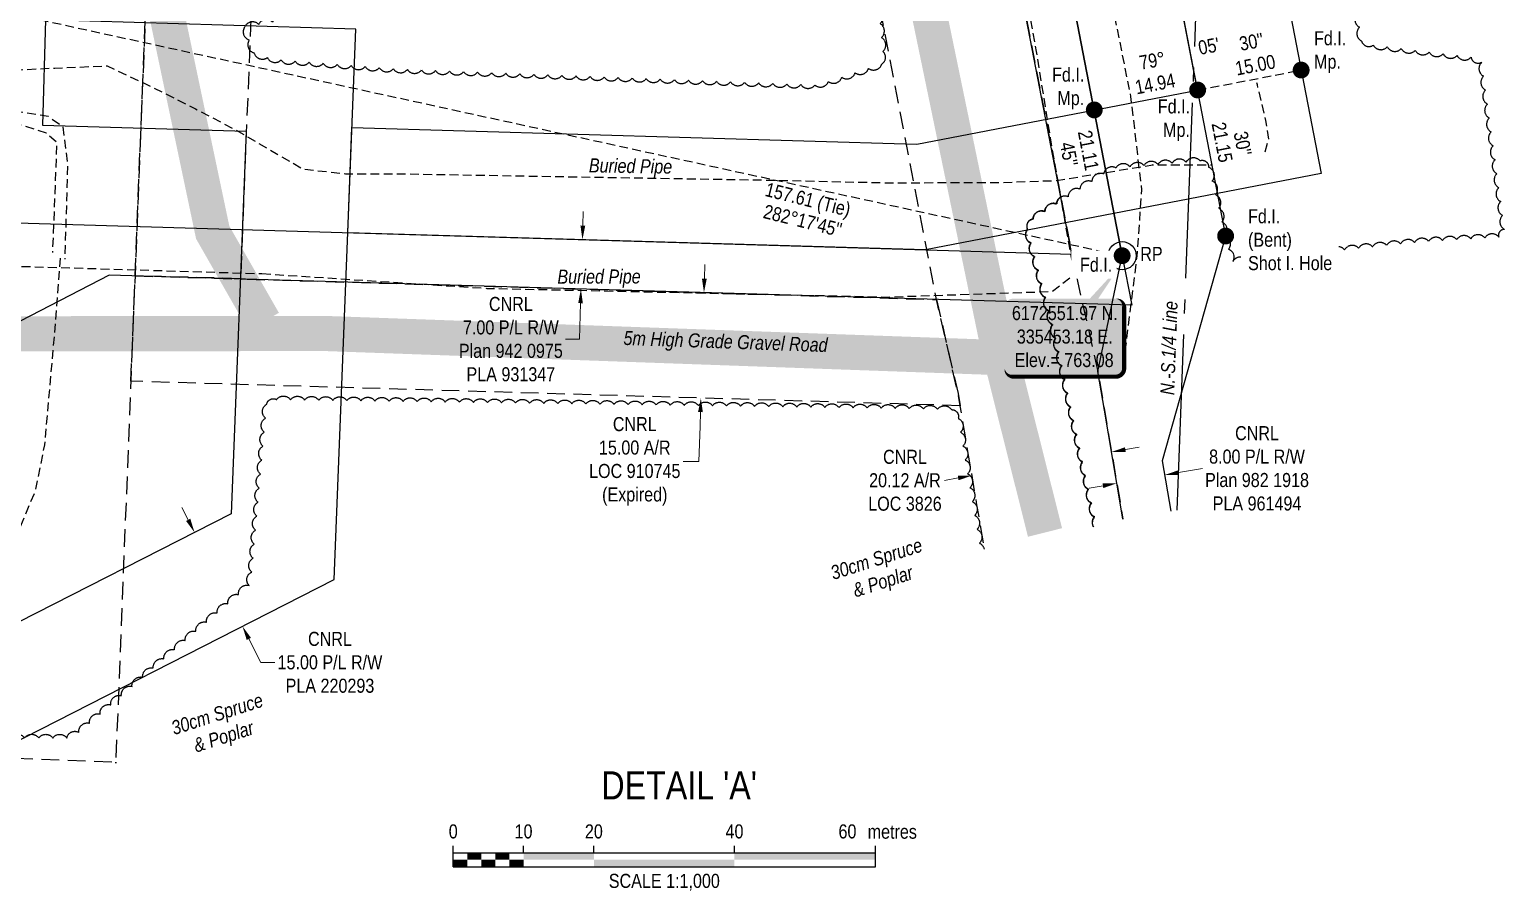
# Model space of a CAD drawing. Extents: x 334534 to 340950, y 6171582 to 6176056.
# Drawn here: x 337449 to 338497, y 6172908 to 6173520 of the extents above; entities that cross this region are included whole.
import ezdxf
from ezdxf.enums import TextEntityAlignment as Align

# ---------------------------------------------------------------- set-up
doc = ezdxf.new("R2010")
doc.units = 0
doc.header["$LTSCALE"] = 5
doc.header["$PDSIZE"] = 0.5
for name, pattern in [('0', [1, 1, 0]), ('foc-ACCESSROAD', [3.75, 2.5, -1.25]), ('foc-QUARTERLINE', [33, 25, -3, 2, -3]), ('foc-TIELINE', [1.875, 1.25, -0.625]), ('UG_PIPE', [1.875, 1.25, -0.625])]:
    doc.linetypes.add(name, pattern=pattern)
doc.layers.get('Defpoints').update_dxf_attribs({"color": 9})
for name, color, linetype in [('35', 37, 'Continuous'), ('AS-PIPE-UG', 44, 'UG_PIPE'), ('AS-PIPE-UG-T', 44, 'Continuous'), ('AS-ROADS', 254, 'Continuous'), ('C-AR', 13, 'foc-ACCESSROAD'), ('C-RW', 13, 'Continuous'), ('C-WS', 13, 'foc-ACCESSROAD'), ('DETAIL-T', 7, 'Continuous'), ('L-BD', 7, 'Continuous'), ('L-MON', 1, 'Continuous'), ('L-SECQ', 8, 'foc-QUARTERLINE'), ('L-TIE', 7, 'foc-TIELINE'), ('T-BUSH', 110, '0'), ('T-BUSH-T', 110, 'Continuous')]:
    doc.layers.add(name, color=color, linetype=linetype)
for name, color, linetype, lineweight in [('C-AR-T', 13, 'Continuous', 9), ('C-RW-T', 13, 'Continuous', 9), ('T-TEXT', 48, 'Continuous', 18)]:
    doc.layers.add(name, color=color, linetype=linetype, lineweight=lineweight)
doc.styles.add('80', font='ARIALN.TTF', dxfattribs={"height": 10})
doc.styles.add('80CG', font='ARIALN.TTF', dxfattribs={"height": 10})
doc.styles.add('80L', font='ARIALN.TTF', dxfattribs={"height": 10})
doc.styles.add('80LS', font='ARIALNI.TTF', dxfattribs={"height": 10})
doc.dimstyles.new('Compass 5 000', dxfattribs={"dimscale": 5, "dimtxt": 9, "dimasz": 2, "dimexe": 0.2, "dimexo": 0.0625, "dimgap": 0.5, "dimtad": 0, "dimtih": 1, "dimtoh": 1, "dimzin": 0, "dimdsep": 46, "dimtxsty": '80CG', "dimcen": 0.1, "dimse1": 1, "dimse2": 1, "dimclrd": 256, "dimclrt": 256, "dimaunit": 1, "dimadec": 4, "dimazin": 0, "dimtfac": 0.06, "dimtofl": 0, "dimtmove": 0, "dimatfit": 1, "dimfxl": 0.2, "dimtolj": 1, "dimtzin": 0, "dimlwd": -1, "dimarcsym": 0})

# ---------------------------------------------------------------- blocks, each defined once
blk = doc.blocks.new('*U30')
at = {"color": 0}
for p, q in [((-150, 0), (-150, 15)), ((-100, 10), (-100, 15)), ((-50, 10), (-50, 15)), ((50, 10), (50, 15)), ((150.2, 0), (150.2, 15)), ((-150, 10), (150.2, 10)), ((-150, 0), (150.2, 0))]:
    blk.add_line(p, q, dxfattribs=at)
for points in [[(-150, 5), (-140, 5), (-150, 0), (-140, 0)], [(-140, 10), (-130, 10), (-140, 5), (-130, 5)], [(-130, 5), (-120, 5), (-130, 0), (-120, 0)], [(-120, 10), (-110, 10), (-120, 5), (-110, 5)], [(-110, 5), (-100, 5), (-110, 0), (-100, 0)], [(-100, 10), (-50, 10), (-100, 5), (-50, 5)], [(-50, 5), (50, 5), (-50, 0), (50, 0)], [(50, 10), (150.2, 10), (50, 5), (150.2, 5)]]:
    blk.add_solid(points, dxfattribs=at)
at = {"color": 0, "style": '80'}
blk.add_text('metres', height=10, dxfattribs=at).set_placement((162.2, 20), align=Align.CENTER)
at = {"color": 0, "char_height": 10, "style": '80'}
for s, insert, attachment_point in [('0', (-150, 30.2), 2), ('10', (-100, 30.2), 2), ('20', (-50, 30.2), 2), ('40', (50, 30.2), 2), ('60', (136.7, 30.2), 3), ('SCALE 1:1,000', (0.1, -5), 2)]:
    blk.add_mtext(s, dxfattribs=dict(at, insert=insert, attachment_point=attachment_point))
blk = doc.blocks.new('fdia')
at = {"color": 255, "const_width": 1}
blk.add_lwpolyline([(-0.5, 0, 1), (0.5, 0, 1)], format="xyb", close=True, dxfattribs=at)
blk = doc.blocks.new('Fdiaa')
blk.add_blockref('fdia', (0, 0))
blk = doc.blocks.new('fdib')
at = {"color": 1, "const_width": 1.6}
blk.add_lwpolyline([(-0.4, 0, 1), (0.4, 0, 1)], format="xyb", close=True, dxfattribs=at)
at = {"color": 1}
blk.add_circle((0, 0), 0.8, dxfattribs=at)
blk = doc.blocks.new('Fdibb')
blk.add_blockref('fdib', (0, 0))
blk = doc.blocks.new('fdicc')
for name in ['Fdibb', 'Fdiaa']:
    blk.add_blockref(name, (0, 0))
blk = doc.blocks.new('FDI')
blk.add_blockref('fdicc', (0, 0))
blk = doc.blocks.new('*D123')
at = {"layer": 'C-AR-T', "transparency": 16777216}
for p, q in [((337928.5, 6173343), (337928.8, 6173353)), ((337925.7, 6173248), (337925.4, 6173238)), ((337924.6, 6173213), (337925.4, 6173238)), ((337913.3, 6173213), (337924.6, 6173213))]:
    blk.add_line(p, q, dxfattribs=at)
for points in [[(337926.8, 6173343), (337930.2, 6173342.9), (337928.2, 6173333)], [(337924, 6173248.1), (337927.4, 6173248), (337926, 6173258)]]:
    blk.add_solid(points, dxfattribs=at)
at = {"layer": 'Defpoints', "color": 0, "transparency": 16777216}
for p in [(337776.2, 6173337.5), (337928.2, 6173333), (337774, 6173262.5)]:
    blk.add_point(p, dxfattribs=at)
at = {"layer": 'C-AR-T', "transparency": 16777216, "insert": (337879, 6173213), "char_height": 10, "attachment_point": 5, "style": '80CG'}
blk.add_mtext('\\A1;CNRL\\P15.00 A/R\\PLOC 910745\\P(Expired)', dxfattribs=at)
blk = doc.blocks.new('*D124')
at = {"layer": 'C-AR-T', "transparency": 16777216}
for p, q in [((338227.8, 6173221.4), (338237.6, 6173223.1)), ((338108.9, 6173201.2), (338099.1, 6173199.5))]:
    blk.add_line(p, q, dxfattribs=at)
for points in [[(338227.5, 6173223), (338228.1, 6173219.7), (338217.9, 6173219.7)], [(338108.7, 6173202.9), (338109.2, 6173199.6), (338118.8, 6173202.9)]]:
    blk.add_solid(points, dxfattribs=at)
at = {"layer": 'Defpoints', "color": 0, "transparency": 16777216}
for p in [(338219, 6173213.1), (338118.8, 6173202.9), (338119.9, 6173196.3)]:
    blk.add_point(p, dxfattribs=at)
at = {"layer": 'C-AR-T', "transparency": 16777216, "insert": (338071.1, 6173199.5), "char_height": 10, "attachment_point": 5, "style": '80CG'}
blk.add_mtext('\\A1;CNRL\\P20.12 A/R\\PLOC 3826', dxfattribs=at)
blk = doc.blocks.new('*D126')
at = {"layer": 'C-RW-T', "transparency": 16777216}
for p, q in [((337842.1, 6173380.7), (337842.4, 6173390.7)), ((337840.4, 6173325.6), (337839.7, 6173299.9)), ((337839.7, 6173299.9), (337829.7, 6173299.9))]:
    blk.add_line(p, q, dxfattribs=at)
for points in [[(337840.4, 6173380.8), (337843.8, 6173380.7), (337841.8, 6173370.7)], [(337838.8, 6173325.6), (337842.1, 6173325.5), (337840.7, 6173335.6)]]:
    blk.add_solid(points, dxfattribs=at)
at = {"layer": 'Defpoints', "color": 0, "transparency": 16777216}
for p in [(337753.4, 6173373.3), (337841.8, 6173370.7), (337752.3, 6173338.2)]:
    blk.add_point(p, dxfattribs=at)
at = {"layer": 'C-RW-T', "transparency": 16777216, "insert": (337790.9, 6173299.9), "char_height": 10, "attachment_point": 5, "style": '80CG'}
blk.add_mtext('\\A1;CNRL\\P7.00 P/L R/W\\PPlan 942 0975\\PPLA 931347', dxfattribs=at)
blk = doc.blocks.new('*D127')
at = {"layer": 'C-RW-T', "transparency": 16777216}
for p, q in [((337561.5, 6173171.4), (337557, 6173180.3)), ((337604.6, 6173086.8), (337613.2, 6173070)), ((337613.2, 6173070), (337623.2, 6173070))]:
    blk.add_line(p, q, dxfattribs=at)
for points in [[(337563, 6173172.2), (337560, 6173170.6), (337566, 6173162.5)], [(337606.1, 6173087.5), (337603.1, 6173086), (337600.1, 6173095.7)]]:
    blk.add_solid(points, dxfattribs=at)
at = {"layer": 'Defpoints', "color": 0, "transparency": 16777216}
for p in [(337566, 6173162.5), (337451.9, 6173104.3), (337485.9, 6173037.5)]:
    blk.add_point(p, dxfattribs=at)
at = {"layer": 'C-RW-T', "transparency": 16777216, "insert": (337662.3, 6173070), "char_height": 10, "attachment_point": 5, "style": '80CG'}
blk.add_mtext('\\A1;CNRL\\P15.00 P/L R/W^JPLA 220293', dxfattribs=at)
blk = doc.blocks.new('*D130')
at = {"layer": 'C-RW-T', "transparency": 16777216}
for p, q in [((338265.6, 6173205), (338282.6, 6173208)), ((338211.9, 6173195.7), (338202, 6173194))]:
    blk.add_line(p, q, dxfattribs=at)
for points in [[(338265.3, 6173206.6), (338265.8, 6173203.4), (338255.7, 6173203.3)], [(338211.6, 6173197.3), (338212.1, 6173194), (338221.7, 6173197.4)]]:
    blk.add_solid(points, dxfattribs=at)
at = {"layer": 'Defpoints', "color": 0, "transparency": 16777216}
for p in [(338255.7, 6173203.3), (338256, 6173201.8), (338222, 6173195.9)]:
    blk.add_point(p, dxfattribs=at)
at = {"layer": 'C-RW-T', "transparency": 16777216, "insert": (338321.4, 6173208), "char_height": 10, "attachment_point": 5, "style": '80CG'}
blk.add_mtext('\\A1;CNRL\\P8.00 P/L R/W\\PPlan 982 1918\\PPLA 961494', dxfattribs=at)
blk = doc.blocks.new('*U158')
at = {"layer": '35', "color": 3}
blk.add_circle((0, 0), 10, dxfattribs=at)
at = {"layer": '35', "color": 3, "style": '80'}
blk.add_attdef('RP_001', (12.9, -3.7), '', height=10, dxfattribs=at)
blk = doc.blocks.new('*U160')
h = blk.add_hatch(color=254)
edge = h.paths.add_edge_path()
edge.add_line((-36.5, -28.5), (36.5, -28.5))
edge.add_arc((36.5, -22.5), 6, 270, 360)
edge.add_line((42.5, -22.5), (42.5, 21))
edge.add_arc((36.5, 21), 6, 0, 90)
edge.add_line((36.5, 27), (-36.5, 27))
edge.add_arc((-36.5, 21), 6, 90, 180)
edge.add_line((-42.5, 21), (-42.5, -22.5))
edge.add_arc((-36.5, -22.5), 6, 180, 270)
at = {"color": 1, "flags": 128}
blk.add_lwpolyline([(40, 50.9, 0, 10, 0), (0, 0, 5, 5, 0)], format="xyseb", dxfattribs=at)
blk.add_lwpolyline([(-36.5, -28.5, 3, 3, 0), (36.5, -28.5, 3, 3, 0.414214), (42.5, -22.5, 3, 3, 0), (42.5, 21, 3, 0, 0.414214), (36.5, 27, 0, 0, 0), (-36.5, 27, 0, 0, 0.414214), (-42.5, 21, 0, 0, 0), (-42.5, -22.5, 0, 3, 0.414214)], format="xyseb", close=True, dxfattribs=at)
at = {"color": 1, "style": '80'}
blk.add_attdef('ENTER_TEXT_001', (-36, -5), '', height=10, dxfattribs=at)

msp = doc.modelspace()

# ---------------------------------------------------------------- linework, layer by layer
at = {"layer": 'AS-PIPE-UG', "flags": 128}
for points in [[(337613.969, 6173346.544), (337773.744, 6173336.084), (338057.959, 6173329.924), (338175.489, 6173333.889), (338191.624, 6173345.874), (338174.574, 6173442.969), (338164.604, 6173504.509), (338129.259, 6173703.679), (338051.501, 6174151.243)], [(338151.514, 6173945.798), (338188.009, 6173720.709), (338219.009, 6173535.009), (338231.514, 6173472.464), (338239.309, 6173406.174), (338235.919, 6173358.864), (338227.889, 6173294.399)], [(337306.518, 6173487.862), (337393.763, 6173489.382), (337466.588, 6173492.792), (337503.793, 6173494.317), (337531.238, 6173481.602), (337566.603, 6173463.802), (337593.278, 6173449.897), (337643.238, 6173420.937), (337673.458, 6173417.597), (337718.558, 6173417.462), (337829.783, 6173415.542), (337968.428, 6173413.207), (338063.008, 6173411.087), (338106.493, 6173411.357), (338136.863, 6173411.307), (338178.798, 6173412.802), (338214.082, 6173418.545)], [(338327.198, 6173433.252), (338329.773, 6173442.267), (338327.638, 6173455.392), (338321.628, 6173480.947), (338321.332, 6173482.374)], [(337306.656, 6173465.682), (337327.238, 6173466.009), (337373.419, 6173465.73), (337412.288, 6173465.905), (337435.837, 6173462.717), (337461.912, 6173458.509), (337472.264, 6173451.394), (337475.744, 6173423.996), (337473.723, 6173356.919)], [(337306.189, 6173453.732), (337329.993, 6173455.798), (337347.358, 6173458.195), (337368.027, 6173455), (337390.384, 6173456.566), (337406.433, 6173456.44), (337423.616, 6173453.114), (337441.675, 6173452.688), (337460.614, 6173446.82), (337468.022, 6173440.103), (337464.992, 6173361.616)], [(338214.082, 6173418.545), (338247.358, 6173423.962), (338247.208, 6173423.917), (338289.309, 6173423.97)], [(337198.867, 6173130.615), (337202.967, 6173130.3), (337243.005, 6173127.367), (337285.128, 6173129.217), (337326.305, 6173130.233), (337361.194, 6173130.746), (337418.723, 6173150.395), (337440.975, 6173163.304), (337453.065, 6173192.475), (337459.533, 6173224.673), (337467.383, 6173312.634), (337470.729, 6173359.318)], [(337427.893, 6173357.688), (337430.483, 6173352.08), (337613.969, 6173346.544)]]:
    msp.add_lwpolyline(points, dxfattribs=at)
at = {"layer": 'AS-ROADS', "const_width": 24.995, "flags": 128}
for points in [[(338170.677, 6173162.428), (338136.884, 6173296.864), (338087.039, 6173537.744), (337977.67, 6174137.014)], [(337615.124, 6173312.479), (337578.939, 6173375.844), (337546.814, 6173528.509), (337538.829, 6173550.599), (337510.464, 6173645.794), (337468.964, 6173735.649), (337429.779, 6173751.889), (337400.639, 6173745.724), (337380.424, 6173724.524), (337386.819, 6173684.804), (337421.409, 6173625.864), (337538.829, 6173550.599)], [(337410.487, 6173303.742), (337659.679, 6173303.944), (338138.554, 6173286.829)]]:
    msp.add_lwpolyline(points, dxfattribs=at)
at = {"layer": 'C-AR', "flags": 128}
for points in [[(338126.911, 6173155.005), (338122.3, 6173182.195), (338110.359, 6173252.574), (338108.904, 6173261.172), (338093.457, 6173328.087), (337938.878, 6174129.538)], [(338118.375, 6173729.987), (338191.149, 6173352.672), (338208.233, 6173276.887), (338212.871, 6173249.532), (338224.809, 6173179.157), (338226.053, 6173171.82)]]:
    msp.add_lwpolyline(points, dxfattribs=at)
at = {"layer": 'C-AR'}
msp.add_lwpolyline([(337618.61, 6173844.734), (337606.787, 6173546.415), (337598.669, 6173342.938), (337523.785, 6173344.965), (337531.803, 6173547.915), (337543.683, 6173847.677), (337618.61, 6173844.734)], dxfattribs=at)
msp.add_lwpolyline([(338110.359, 6173252.574), (337520.824, 6173270.029), (337523.785, 6173344.965), (337603.396, 6173342.602), (338093.457, 6173328.087), (338108.904, 6173261.172), (338110.359, 6173252.574)], close=True, dxfattribs=at)
at = {"layer": 'C-RW', "flags": 128}
for points in [[(338219.184, 6174183.559), (338366.991, 6173417.747), (338085.712, 6173363.458), (337674.998, 6173375.676), (337677.894, 6173450.609), (338079.648, 6173438.657), (338279.183, 6173477.168), (338145.571, 6174169.372)], [(337398.53, 6172992.957), (337665.306, 6173128.918), (337680.689, 6173520.543), (337460.156, 6173527.104), (337457.924, 6173452.089), (337602.79, 6173447.842), (337592.103, 6173175.773), (337264.283, 6173008.701)]]:
    msp.add_lwpolyline(points, dxfattribs=at)
at = {"layer": 'C-RW'}
for points in [[(338072.002, 6174155.194), (338225.509, 6173359.299), (338232.3, 6173324.088), (337505.376, 6173345.507), (337175.427, 6173174.903)], [(338226.053, 6173171.82), (338224.809, 6173179.157), (338212.871, 6173249.532), (338208.233, 6173276.887), (338225.509, 6173359.299), (338072.002, 6174155.194)], [(337140.803, 6173242.84), (337415.399, 6173383.399), (338189.665, 6173360.365), (338037.641, 6174148.571)], [(338226.338, 6173750.81), (338299.069, 6173373.314), (338253.959, 6173213.379), (338260.164, 6173177.606)]]:
    msp.add_lwpolyline(points, dxfattribs=at)
at = {"layer": 'C-WS', "flags": 128}
msp.add_lwpolyline([(336969.277, 6173227.454), (336976.079, 6173399.795), (336980.033, 6173499.995), (336980.56, 6173513.366), (336982.772, 6173569.471), (337531.685, 6173547.805), (337509.996, 6172998.844), (337509.996, 6172998.844), (337266.224, 6173008.51), (337255.808, 6173008.921)], dxfattribs=at)
at = {"layer": 'L-SECQ', "flags": 128}
msp.add_lwpolyline([(338264.657, 6173178.368), (338294.004, 6173956.845)], dxfattribs=at)
at = {"layer": 'L-TIE', "flags": 128}
for points in [[(337455.888, 6173527.231), (338225.509, 6173359.299)], [(338279.183, 6173477.168), (338352.78, 6173491.373)]]:
    msp.add_lwpolyline(points, dxfattribs=at)
at = {"layer": 'T-BUSH', "flags": 128}
for points in [[(338221.258, 6174183.963, 0.52056705), (338223.166, 6174174.149, 0.52056705), (338225.075, 6174164.335, 0.52056705), (338226.983, 6174154.521, 0.52056705), (338228.891, 6174144.706, 0.52056705), (338230.8, 6174134.892, 0.52056705), (338232.708, 6174125.078, 0.52056705), (338234.617, 6174115.263, 0.52056705), (338236.525, 6174105.449, 0.52056705), (338238.434, 6174095.635, 0.52056705), (338240.342, 6174085.82, 0.52056705), (338242.25, 6174076.006, 0.52056705), (338244.159, 6174066.192, 0.52056705), (338246.067, 6174056.377, 0.52056705), (338247.976, 6174046.563, 0.52056705), (338249.884, 6174036.749, 0.52056705), (338251.793, 6174026.935, 0.52056705), (338253.701, 6174017.12, 0.52056705), (338255.609, 6174007.306, 0.52056705), (338257.518, 6173997.492, 0.52056705), (338259.426, 6173987.677, 0.52056705), (338261.335, 6173977.863, 0.52056705), (338263.243, 6173968.049, 0.52056705), (338265.151, 6173958.234, 0.52056705), (338267.06, 6173948.42, 0.52056705), (338268.968, 6173938.606, 0.52056705), (338270.877, 6173928.791, 0.52056705), (338272.785, 6173918.977, 0.52056705), (338274.694, 6173909.163, 0.52056705), (338276.602, 6173899.349, 0.52056705), (338278.51, 6173889.534, 0.52056705), (338280.419, 6173879.72, 0.52056705), (338282.327, 6173869.906, 0.52056705), (338284.236, 6173860.091, 0.52056705), (338286.144, 6173850.277, 0.52056705), (338288.052, 6173840.463, 0.52056705), (338289.961, 6173830.648, 0.52056705), (338291.869, 6173820.834, 0.52056705), (338293.778, 6173811.02, 0.52056705), (338295.686, 6173801.205, 0.52056705), (338297.595, 6173791.391, 0.52056705), (338299.503, 6173781.577, 0.52056705), (338301.411, 6173771.763, 0.52056705), (338303.32, 6173761.948, 0.52056705), (338305.228, 6173752.134, 0.52056705), (338307.137, 6173742.32, 0.52056705), (338309.045, 6173732.505, 0.52056705), (338310.953, 6173722.691, 0.52056705), (338312.862, 6173712.877, 0.52056705), (338314.77, 6173703.062, 0.52056705), (338320.057, 6173696.788, 0.52056705), (338329.95, 6173695.339, 0.52056705), (338339.842, 6173693.89, 0.52056705), (338349.735, 6173692.441, 0.52056705), (338359.628, 6173690.991, 0.52056705), (338369.52, 6173689.542, 0.52056705), (338371.459, 6173680.156, 0.52056705), (338372.888, 6173670.261, 0.52056705), (338374.317, 6173660.365, 0.52056705), (338375.746, 6173650.47, 0.52056705), (338377.175, 6173640.574, 0.52056705), (338378.604, 6173630.679, 0.52056705), (338380.033, 6173620.783, 0.52056705), (338381.462, 6173610.888, 0.52056705), (338382.89, 6173600.992, 0.52056705), (338384.319, 6173591.097, 0.52056705), (338385.748, 6173581.201, 0.52056705), (338387.177, 6173571.306, 0.52056705), (338388.606, 6173561.41, 0.52056705), (338390.035, 6173551.515, 0.52056705), (338391.464, 6173541.619, 0.52056705), (338392.893, 6173531.724, 0.52056705), (338394.322, 6173521.828, 0.52056705), (338395.75, 6173511.933, 0.52056705), (338404.105, 6173509.103, 0.52056705), (338414.027, 6173507.872, 0.52056705), (338423.949, 6173506.641, 0.52056705), (338433.871, 6173505.41, 0.52056705), (338443.793, 6173504.179, 0.52056705), (338453.715, 6173502.948, 0.52056705), (338463.637, 6173501.717, 0.52056705), (338473.56, 6173500.486, 0.52056705), (338481.159, 6173496.905, 0.52056705), (338482.508, 6173486.998, 0.52056705), (338483.857, 6173477.091, 0.52056705), (338485.207, 6173467.185, 0.52056705), (338486.556, 6173457.278, 0.52056705), (338487.905, 6173447.371, 0.52056705), (338489.255, 6173437.465, 0.52056705), (338490.604, 6173427.558, 0.52056705), (338491.953, 6173417.651, 0.52056705), (338493.302, 6173407.745, 0.52056705), (338494.652, 6173397.838, 0.52056705), (338496.001, 6173387.931, 0.52056705), (338497.35, 6173378.025, 0.52056705), (338493.295, 6173372.554, 0.52056705), (338483.315, 6173371.947, 0.52056705), (338473.336, 6173371.34, 0.52056705), (338463.356, 6173370.733, 0.52056705), (338453.376, 6173370.126, 0.52056705), (338443.397, 6173369.519, 0.52056705), (338433.432, 6173368.733, 0.52056705), (338423.488, 6173367.689, 0.52056705), (338413.545, 6173366.646, 0.52056705), (338403.601, 6173365.603, 0.52056705), (338393.658, 6173364.559, 0.52056705), (338383.714, 6173363.516, 0.52056705), (338373.771, 6173362.473, 0.52056705), (338363.827, 6173361.429, 0.52056705), (338353.883, 6173360.386, 0.52056705), (338343.94, 6173359.343, 0.52056705), (338333.996, 6173358.299, 0.52056705), (338324.053, 6173357.256, 0.52056705), (338314.109, 6173356.213, 0.52056705), (338304.166, 6173355.169, 0.52056705), (338301.049, 6173363.751, 0.52056705), (338298.747, 6173373.481, 0.52056705), (338296.445, 6173383.21, 0.52056705), (338294.143, 6173392.939, 0.52056705), (338291.84, 6173402.669, 0.52056705), (338289.538, 6173412.398, 0.52056705), (338287.236, 6173422.128, 0.52056705), (338280.934, 6173426.706, 0.52056705), (338270.97, 6173425.88, 0.52056705), (338261.006, 6173425.053, 0.52056705), (338251.042, 6173424.227, 0.52056705), (338241.078, 6173423.4, 0.52056705), (338231.115, 6173422.574, 0.52056705), (338221.151, 6173421.747, 0.52056705), (338212.366, 6173417.43, 0.52056705), (338203.942, 6173412.044, 0.52056705), (338195.519, 6173406.659, 0.52056705), (338187.095, 6173401.273, 0.52056705), (338178.671, 6173395.888, 0.52056705), (338170.248, 6173390.502, 0.52056705), (338161.824, 6173385.116, 0.52056705), (338158.277, 6173377.83, 0.52056705), (338160.832, 6173368.164, 0.52056705), (338163.387, 6173358.497, 0.52056705), (338165.942, 6173348.831, 0.52056705), (338168.497, 6173339.165, 0.52056705), (338171.052, 6173329.499, 0.52056705), (338173.607, 6173319.833, 0.52056705), (338176.162, 6173310.167, 0.52056705), (338178.397, 6173300.424, 0.52056705), (338180.512, 6173290.652, 0.52056705), (338182.627, 6173280.88, 0.52056705), (338184.742, 6173271.108, 0.52056705), (338186.857, 6173261.336, 0.52056705), (338188.972, 6173251.564, 0.52056705), (338191.087, 6173241.793, 0.52056705), (338193.202, 6173232.021, 0.52056705), (338195.318, 6173222.249, 0.52056705), (338197.433, 6173212.477, 0.52056705), (338199.548, 6173202.705, 0.52056705), (338201.663, 6173192.933, 0.52056705), (338203.778, 6173183.161, 0.52056705), (338205.893, 6173173.39, 0.32016671), (338204.995, 6173166.358, 0.32016671)], [(337369.812, 6173960.055, 0.52056705), (337379.773, 6173959.19, 0.52056705), (337389.733, 6173958.325, 0.52056705), (337399.694, 6173957.46, 0.52056705), (337409.655, 6173956.596, 0.52056705), (337419.615, 6173955.731, 0.52056705), (337429.576, 6173954.866, 0.52056705), (337439.537, 6173954.002, 0.52056705), (337449.497, 6173953.137, 0.52056705), (337459.458, 6173952.272, 0.52056705), (337469.419, 6173951.407, 0.52056705), (337479.379, 6173950.543, 0.52056705), (337489.34, 6173949.678, 0.52056705), (337499.301, 6173948.813, 0.52056705), (337509.261, 6173947.948, 0.52056705), (337512.493, 6173939.257, 0.52056705), (337514.841, 6173929.538, 0.52056705), (337517.189, 6173919.82, 0.52056705), (337519.538, 6173910.101, 0.52056705), (337521.886, 6173900.383, 0.52056705), (337524.235, 6173890.664, 0.52056705), (337526.583, 6173880.946, 0.52056705), (337528.931, 6173871.228, 0.52056705), (337534.691, 6173863.376, 0.52056705), (337541.612, 6173856.161, 0.52056705), (337548.87, 6173849.712, 0.52056705), (337558.866, 6173849.483, 0.52056705), (337568.861, 6173849.255, 0.52056705), (337578.857, 6173849.027, 0.52056705), (337588.852, 6173848.798, 0.52056705), (337598.848, 6173848.57, 0.52056705), (337608.843, 6173848.342, 0.52056705), (337618.839, 6173848.113, 0.52056705), (337628.798, 6173847.254, 0.52056705), (337638.753, 6173846.331, 0.52056705), (337648.709, 6173845.409, 0.52056705), (337658.664, 6173844.487, 0.52056705), (337668.62, 6173843.564, 0.52056705), (337678.575, 6173842.642, 0.52056705), (337688.531, 6173841.72, 0.52056705), (337698.486, 6173840.797, 0.52056705), (337708.472, 6173840.612, 0.52056705), (337718.469, 6173840.725, 0.52056705), (337728.467, 6173840.837, 0.52056705), (337738.464, 6173840.949, 0.52056705), (337748.462, 6173841.061, 0.52056705), (337758.459, 6173841.173, 0.52056705), (337768.457, 6173841.286, 0.52056705), (337778.454, 6173841.398, 0.52056705), (337788.452, 6173841.51, 0.52056705), (337798.449, 6173841.622, 0.52056705), (337799.774, 6173832.071, 0.52056705), (337800.739, 6173822.12, 0.52056705), (337801.704, 6173812.168, 0.52056705), (337802.669, 6173802.217, 0.52056705), (337803.633, 6173792.265, 0.52056705), (337804.598, 6173782.314, 0.52056705), (337805.462, 6173772.356, 0.52056705), (337805.821, 6173762.364, 0.52056705), (337806.18, 6173752.372, 0.52056705), (337806.539, 6173742.381, 0.52056705), (337806.899, 6173732.389, 0.52056705), (337807.258, 6173722.397, 0.52056705), (337807.617, 6173712.406, 0.52056705), (337807.976, 6173702.414, 0.52056705), (337808.335, 6173692.422, 0.52056705), (337808.694, 6173682.431, 0.52056705), (337808.072, 6173672.457, 0.52056705), (337807.338, 6173662.486, 0.52056705), (337806.604, 6173652.515, 0.52056705), (337805.87, 6173642.544, 0.52056705), (337805.136, 6173632.573, 0.52056705), (337804.402, 6173622.602, 0.52056705), (337803.669, 6173612.63, 0.52056705), (337802.935, 6173602.659, 0.52056705), (337802.201, 6173592.688, 0.52056705), (337801.467, 6173582.717, 0.52056705), (337800.733, 6173572.746, 0.52056705), (337796.643, 6173565.027, 0.52056705), (337787.693, 6173560.57, 0.52056705), (337778.121, 6173557.844, 0.52056705), (337768.382, 6173555.583, 0.52056705), (337758.643, 6173553.323, 0.52056705), (337748.904, 6173551.062, 0.52056705), (337739.164, 6173548.802, 0.52056705), (337729.425, 6173546.541, 0.52056705), (337719.686, 6173544.281, 0.52056705), (337709.947, 6173542.02, 0.52056705), (337700.207, 6173539.76, 0.52056705), (337690.468, 6173537.499, 0.52056705), (337680.657, 6173535.595, 0.52056705), (337670.801, 6173533.915, 0.52056705), (337660.945, 6173532.235, 0.52056705), (337651.089, 6173530.555, 0.52056705), (337641.233, 6173528.875, 0.52056705), (337631.377, 6173527.195, 0.52056705), (337621.521, 6173525.515, 0.52056705), (337611.665, 6173523.835, 0.52056705), (337601.809, 6173522.155, 0.52056705), (337604.911, 6173512.732, 0.52056705), (337608.41, 6173503.561, 0.52056705), (337617.841, 6173500.241, 0.52056705), (337627.617, 6173498.553, 0.52056705), (337637.584, 6173497.771, 0.52056705), (337647.552, 6173496.989, 0.52056705), (337657.519, 6173496.207, 0.52056705), (337667.487, 6173495.425, 0.52056705), (337677.454, 6173494.643, 0.52056705), (337687.422, 6173493.861, 0.52056705), (337697.389, 6173493.078, 0.52056705), (337707.357, 6173492.296, 0.52056705), (337717.34, 6173491.789, 0.52056705), (337727.331, 6173491.408, 0.52056705), (337737.322, 6173491.027, 0.52056705), (337747.313, 6173490.645, 0.52056705), (337757.304, 6173490.264, 0.52056705), (337767.295, 6173489.882, 0.52056705), (337777.285, 6173489.501, 0.52056705), (337787.276, 6173489.119, 0.52056705), (337797.267, 6173488.738, 0.52056705), (337807.258, 6173488.356, 0.52056705), (337817.249, 6173487.975, 0.52056705), (337827.24, 6173487.593, 0.52056705), (337837.231, 6173487.212, 0.52056705), (337847.221, 6173486.831, 0.52056705), (337857.212, 6173486.449, 0.52056705), (337867.203, 6173486.068, 0.52056705), (337877.194, 6173485.686, 0.52056705), (337887.185, 6173485.305, 0.52056705), (337897.176, 6173484.923, 0.52056705), (337907.167, 6173484.542, 0.52056705), (337917.157, 6173484.16, 0.52056705), (337927.148, 6173483.779, 0.52056705), (337937.139, 6173483.398, 0.52056705), (337947.13, 6173483.016, 0.52056705), (337957.121, 6173482.635, 0.52056705), (337967.112, 6173482.253, 0.52056705), (337977.103, 6173481.872, 0.52056705), (337987.093, 6173481.49, 0.52056705), (337997.084, 6173481.109, 0.52056705), (338007.075, 6173480.727, 0.52056705), (338016.67, 6173483.146, 0.52056705), (338026.163, 6173486.284, 0.52056705), (338035.656, 6173489.422, 0.52056705), (338045.149, 6173492.56, 0.52056705), (338054.642, 6173495.698, 0.52056705), (338055.354, 6173504.537, 0.52056705), (338054.357, 6173514.485, 0.52056705), (338053.36, 6173524.433, 0.52056705), (338052.363, 6173534.382, 0.52056705), (338051.365, 6173544.33, 0.52056705), (338050.368, 6173554.278, 0.52056705), (338049.371, 6173564.227, 0.52056705), (338048.374, 6173574.175, 0.52056705), (338046.737, 6173584.015, 0.52056705), (338044.412, 6173593.739, 0.52056705), (338042.088, 6173603.464, 0.52056705), (338039.764, 6173613.188, 0.52056705), (338037.83, 6173621.279, 0.52056705)], [(338181.933, 6173401.061, 0.24925986), (338179.034, 6173396.119, 0.52056705), (338170.61, 6173390.734, 0.52056705), (338162.187, 6173385.348, 0.52056705), (338158.167, 6173378.246, 0.52056705), (338160.722, 6173368.58, 0.52056705), (338163.277, 6173358.914, 0.52056705), (338165.832, 6173349.248, 0.52056705), (338168.387, 6173339.581, 0.52056705), (338170.942, 6173329.915, 0.52056705), (338173.497, 6173320.249, 0.52056705), (338176.052, 6173310.583, 0.52056705), (338178.306, 6173300.844, 0.52056705), (338180.421, 6173291.073, 0.52056705), (338182.536, 6173281.301, 0.52056705), (338184.651, 6173271.529, 0.52056705), (338186.766, 6173261.757, 0.52056705), (338188.881, 6173251.985, 0.52056705), (338190.996, 6173242.213, 0.52056705), (338193.111, 6173232.441, 0.52056705), (338195.226, 6173222.67, 0.52056705), (338197.342, 6173212.898, 0.52056705), (338199.457, 6173203.126, 0.52056705), (338201.572, 6173193.354, 0.52056705), (338203.687, 6173183.582, 0.52056705), (338205.802, 6173173.81, 0.34084033), (338205.133, 6173166.386, 0.34084033)], [(337257.564, 6173005.847, -0.52056705), (337266.716, 6173009.872, -0.52056705), (337275.868, 6173013.897, -0.52056705), (337285.267, 6173016.737, -0.52056705), (337295.265, 6173016.708, -0.52056705), (337305.264, 6173016.679, -0.52056705), (337315.262, 6173016.65, -0.52056705), (337325.26, 6173016.621, -0.52056705), (337335.258, 6173016.592, -0.52056705), (337345.256, 6173016.562, -0.52056705), (337355.254, 6173016.533, -0.52056705), (337365.252, 6173016.504, -0.52056705), (337375.25, 6173016.475, -0.52056705), (337385.248, 6173016.446, -0.52056705), (337395.246, 6173016.417, -0.52056705), (337405.244, 6173016.388, -0.52056705), (337415.243, 6173016.359, -0.52056705), (337425.241, 6173016.33, -0.52056705), (337435.239, 6173016.301, -0.52056705), (337445.237, 6173016.272, -0.52056705), (337455.235, 6173016.243, -0.52056705), (337465.233, 6173016.214, -0.52056705), (337475.231, 6173016.185, -0.52056705), (337483.724, 6173020.219, -0.52056705), (337491.291, 6173026.754, -0.52056705), (337498.858, 6173033.289, -0.52056705), (337506.424, 6173039.825, -0.52056705), (337513.991, 6173046.36, -0.52056705), (337521.558, 6173052.895, -0.52056705), (337529.124, 6173059.43, -0.52056705), (337536.691, 6173065.965, -0.52056705), (337544.258, 6173072.5, -0.52056705), (337551.825, 6173079.035, -0.52056705), (337559.391, 6173085.57, -0.52056705), (337566.958, 6173092.105, -0.52056705), (337574.525, 6173098.64, -0.52056705), (337582.092, 6173105.175, -0.52056705), (337589.658, 6173111.71, -0.52056705), (337597.225, 6173118.246, -0.52056705), (337604.792, 6173124.781, -0.52056705), (337606.719, 6173134.205, -0.52056705), (337607.604, 6173144.164, -0.52056705), (337608.489, 6173154.123, -0.52056705), (337609.373, 6173164.082, -0.52056705), (337610.258, 6173174.041, -0.52056705), (337611.143, 6173184, -0.52056705), (337612.027, 6173193.959, -0.52056705), (337612.912, 6173203.918, -0.52056705), (337613.797, 6173213.876, -0.52056705), (337614.681, 6173223.835, -0.52056705), (337615.566, 6173233.794, -0.52056705), (337616.451, 6173243.753, -0.52056705), (337617.335, 6173253.712, -0.52056705), (337624.308, 6173256.924, -0.52056705), (337634.305, 6173256.783, -0.52056705), (337644.302, 6173256.642, -0.52056705), (337654.299, 6173256.5, -0.52056705), (337664.296, 6173256.359, -0.52056705), (337674.293, 6173256.218, -0.52056705), (337684.29, 6173256.077, -0.52056705), (337694.288, 6173255.936, -0.52056705), (337704.285, 6173255.795, -0.52056705), (337714.282, 6173255.654, -0.52056705), (337724.279, 6173255.513, -0.52056705), (337734.276, 6173255.371, -0.52056705), (337744.273, 6173255.23, -0.52056705), (337754.27, 6173255.089, -0.52056705), (337764.267, 6173254.948, -0.52056705), (337774.265, 6173254.807, -0.52056705), (337784.262, 6173254.666, -0.52056705), (337794.259, 6173254.525, -0.52056705), (337804.256, 6173254.384, -0.52056705), (337814.253, 6173254.242, -0.52056705), (337824.25, 6173254.101, -0.52056705), (337834.247, 6173253.96, -0.52056705), (337844.245, 6173253.819, -0.52056705), (337854.242, 6173253.678, -0.52056705), (337864.239, 6173253.537, -0.52056705), (337874.236, 6173253.396, -0.52056705), (337884.233, 6173253.255, -0.52056705), (337894.23, 6173253.113, -0.52056705), (337904.227, 6173252.972, -0.52056705), (337914.225, 6173252.831, -0.52056705), (337924.222, 6173252.69, -0.52056705), (337934.219, 6173252.549, -0.52056705), (337944.216, 6173252.408, -0.52056705), (337954.213, 6173252.267, -0.52056705), (337964.21, 6173252.125, -0.52056705), (337974.207, 6173251.984, -0.52056705), (337984.205, 6173251.843, -0.52056705), (337994.202, 6173251.702, -0.52056705), (338004.199, 6173251.561, -0.52056705), (338014.196, 6173251.42, -0.52056705), (338024.193, 6173251.279, -0.52056705), (338034.19, 6173251.138, -0.52056705), (338044.187, 6173250.996, -0.52056705), (338054.184, 6173250.855, -0.52056705), (338064.182, 6173250.714, -0.52056705), (338074.179, 6173250.573, -0.52056705), (338084.174, 6173250.316, -0.52056705), (338094.168, 6173250.054, -0.52056705), (338104.163, 6173249.792, -0.52056705), (338108.966, 6173243.544, -0.52056705), (338110.638, 6173233.687, -0.52056705), (338112.31, 6173223.83, -0.52056705), (338113.982, 6173213.972, -0.52056705), (338115.654, 6173204.115, -0.52056705), (338117.326, 6173194.258, -0.52056705), (338118.998, 6173184.4, -0.52056705), (338120.67, 6173174.543, -0.52056705), (338122.342, 6173164.686, -0.52056705), (338124.014, 6173154.828, -0.2359435), (338127.378, 6173150.533, -0.2359435)]]:
    msp.add_lwpolyline(points, format="xyb", dxfattribs=at)

# ---------------------------------------------------------------- block references
at = {"layer": 'Defpoints', "xscale": 0.99981338, "yscale": 0.99981338, "zscale": 0.99981338}
msp.add_blockref('*U158', (338225.509, 6173359.299), dxfattribs=at).add_auto_attribs({'RP_001': 'RP'})
at = {"layer": 'DETAIL-T'}
ref = msp.add_blockref('*U160', (338184.456, 6173301.733), dxfattribs=at)
ref.add_attrib('ENTER_TEXT_001', '6172551.97 N.', (338147.161, 6173313.506), dxfattribs={"layer": '0', "color": 1, "height": 10, "style": '80'})
ref.add_attrib('ENTER_TEXT_002', '335453.18 E.', (338150.637, 6173296.798), dxfattribs={"layer": '0', "color": 1, "height": 10, "style": '80'})
ref.add_attrib('ENTER_TEXT_003', 'Elev.= 763.08', (338149.068, 6173280.09), dxfattribs={"layer": '0', "color": 1, "height": 10, "style": '80'})
at = {"layer": 'DETAIL-T', "xscale": 0.9998043100000072, "yscale": 0.9998043100000072, "zscale": 0.9998043100000072}
msp.add_blockref('*U30', (337899.911, 6172924.584), dxfattribs=at)
at = {"layer": 'L-MON', "xscale": 4.9990669, "yscale": 4.9990669, "zscale": 4.9990669}
for p in [(338352.78, 6173491.373), (338279.183, 6173477.168), (338205.686, 6173463.005)]:
    msp.add_blockref('FDI', p, dxfattribs=at)

# ---------------------------------------------------------------- texts
at = {"color": 0, "style": '80L'}
for s, p in [('21.15', (338296.67, 6173440.009)), ("30''", (338311.221, 6173439.152))]:
    msp.add_text(s, height=9.998, rotation=280.9241, dxfattribs=at).set_placement(p, align=Align.MIDDLE)
at = {"layer": 'AS-PIPE-UG-T', "char_height": 9.99804, "attachment_point": 1}
for s, width, insert, rotation, style in [('Buried Pipe', 59.03588, (337846.491, 6173428.616), 359.03514, '80LS'), ('{\\fArial Narrow|b0|i1|c0|p34;Buried Pipe}', 75.20914, (337823.99, 6173349.383), 0.177295, '80L')]:
    msp.add_mtext_dynamic_manual_height_columns(s, width=width, gutter_width=50, heights=[0], dxfattribs=dict(at, insert=insert, rotation=rotation, style=style))
at = {"layer": 'DETAIL-T', "color": 3, "insert": (337910.569, 6172982.521), "char_height": 19.9961, "width": 223.81422, "attachment_point": 5, "style": '80CG'}
msp.add_mtext("DETAIL 'A'", dxfattribs=at)
at = {"layer": 'L-BD', "style": '80L'}
for s, p in [("05'", (338280.727, 6173502.1)), ("30''", (338309.946, 6173504.969)), ('15.00', (338307.029, 6173487.409)), ('14.94', (338235.784, 6173474.019))]:
    msp.add_text(s, height=9.998, rotation=10.786982, dxfattribs=at).set_placement(p)
for s, height, rotation, p in [('79°', 9.9981, 10.2165, (338246.868, 6173498.106)), ('21.11', 9.9981, 280.8214, (338201.626, 6173434.263)), ("45''", 9.9981, 280.8214, (338187.632, 6173431.588)), ('157.61 (Tie)', 9.99813, 346.0055, (338001.85, 6173398.087)), ("282°17'45''", 9.99813, 346.0055, (337998.405, 6173384.263))]:
    msp.add_text(s, height=height, rotation=rotation, dxfattribs=at).set_placement(p, align=Align.MIDDLE)
at = {"layer": 'L-MON', "attachment_point": 1, "style": '80L'}
for s, insert, char_height in [('Fd.I.\\PMp.', (338361.924, 6173519.023), 9.998), ('\\pi-2.761;Fd.I.\\P\\pi0.95587;Mp.', (338178.482, 6173493.119), 9.99804), ('\\pi-2.761;Fd.I.\\P\\pi0.95587;Mp.', (338253.632, 6173470.508), 9.99804)]:
    msp.add_mtext_dynamic_manual_height_columns(s, width=18.21716, gutter_width=50, heights=[0], dxfattribs=dict(at, insert=insert, char_height=char_height))
at = {"layer": 'L-SECQ', "insert": (338252.501, 6173260.451), "char_height": 9.99804, "attachment_point": 1, "rotation": 87.841145, "style": '80LS'}
msp.add_mtext_dynamic_manual_height_columns('N.-S.1/4 Line', width=66.67572, gutter_width=50, heights=[0], dxfattribs=at)
at = {"layer": 'T-BUSH-T', "char_height": 9.9981, "attachment_point": 1, "rotation": 17.838206, "style": '80L'}
for insert in [(338016.471, 6173137.875), (337547.776, 6173027.533)]:
    msp.add_mtext_dynamic_manual_height_columns('\\pi0.68289;{\\fArial Narrow|b0|i1|c0|p34;30cm Spruce \\P\\pi11.95633;& Poplar}', width=67.93567, gutter_width=45, heights=[0], dxfattribs=dict(at, insert=insert))
at = {"layer": 'T-TEXT', "insert": (337871.229, 6173305.875), "char_height": 9.99804, "attachment_point": 1, "rotation": 357.953119, "style": '80L'}
msp.add_mtext_dynamic_manual_height_columns('{\\fArial Narrow|b0|i1|c0|p34;5m High Grade Gravel Road}', width=196.6721, gutter_width=50, heights=[0], dxfattribs=at)

# ---------------------------------------------------------------- dimensions: what is measured, and where the dimension line sits
at = {"layer": 'C-AR-T'}
dim = msp.add_linear_dim(base=(337928.201, 6173332.981), p1=(337773.965, 6173262.534), p2=(337776.185, 6173337.484), angle=88.303418, text='CNRL\\P15.00 A/R\\PLOC 910745\\P(Expired)', dimstyle='Compass 5 000', override={"dimtxt": 10, "dimtmove": 1}, dxfattribs=at)
dim.commit()
dim.dimension.update_dxf_attribs({"geometry": '*D123', "text_midpoint": (337878.953, 6173213.041), "dimtype": 161})
dim = msp.add_linear_dim(base=(338118.788, 6173202.891), p1=(338219.046, 6173213.131), p2=(338119.905, 6173196.31), angle=189.629334, text='CNRL\\P20.12 A/R\\PLOC 3826', dimstyle='Compass 5 000', dxfattribs=at)
dim.commit()
dim.dimension.update_dxf_attribs({"geometry": '*D124', "text_midpoint": (338071.14, 6173199.546), "dimtype": 161})
at = {"layer": 'C-RW-T'}
for base, p1, p2, angle, text, picture, middle in [((337841.792, 6173370.714), (337752.334, 6173338.19), (337753.379, 6173373.345), 88.295993, 'CNRL\\P7.00 P/L R/W\\PPlan 942 0975\\PPLA 931347', '*D126', (337790.915, 6173299.852)), ((338255.708, 6173203.294), (338221.973, 6173195.874), (338255.972, 6173201.772), 9.841024, 'CNRL\\P8.00 P/L R/W\\PPlan 982 1918\\PPLA 961494', '*D130', (338321.37, 6173207.962)), ((337566.038, 6173162.489), (337485.907, 6173037.488), (337451.858, 6173104.298), 117.005449, 'CNRL\\P15.00 P/L R/W^JPLA 220293', '*D127', (337662.251, 6173070.018))]:
    dim = msp.add_linear_dim(base=base, p1=p1, p2=p2, angle=angle, text=text, dimstyle='Compass 5 000', dxfattribs=at)
    dim.commit()
    dim.dimension.update_dxf_attribs({"geometry": picture, "text_midpoint": middle, "dimtype": 161})

# ---------------------------------------------------------------- next in the draw order: texts
at = {"layer": 'L-MON', "insert": (338315.015, 6173392.367), "char_height": 9.99804, "attachment_point": 1, "style": '80L', "bg_fill": 3, "box_fill_scale": 1.5, "bg_fill_color": 256, "bg_fill_transparency": 0}
msp.add_mtext_dynamic_manual_height_columns('Fd.I.\\P(Bent)\\PShot I. Hole', width=59.46508, gutter_width=50, heights=[0], dxfattribs=at)
at = {"layer": 'L-MON', "insert": (338194.462, 6173357.921), "char_height": 9.99804, "attachment_point": 1, "style": '80L', "bg_fill": 2}
msp.add_mtext_dynamic_manual_height_columns('\\pi1.06571;Fd.I.', width=22.04387, gutter_width=50, heights=[0], dxfattribs=at)

# ---------------------------------------------------------------- next in the draw order: block references
at = {"layer": 'L-MON', "xscale": 4.99906705000005, "yscale": 4.99906705000005, "zscale": 4.99906705000005}
for p in [(338299.069, 6173373.314), (338225.509, 6173359.299)]:
    msp.add_blockref('FDI', p, dxfattribs=at)

doc.saveas('drawing.dxf')
